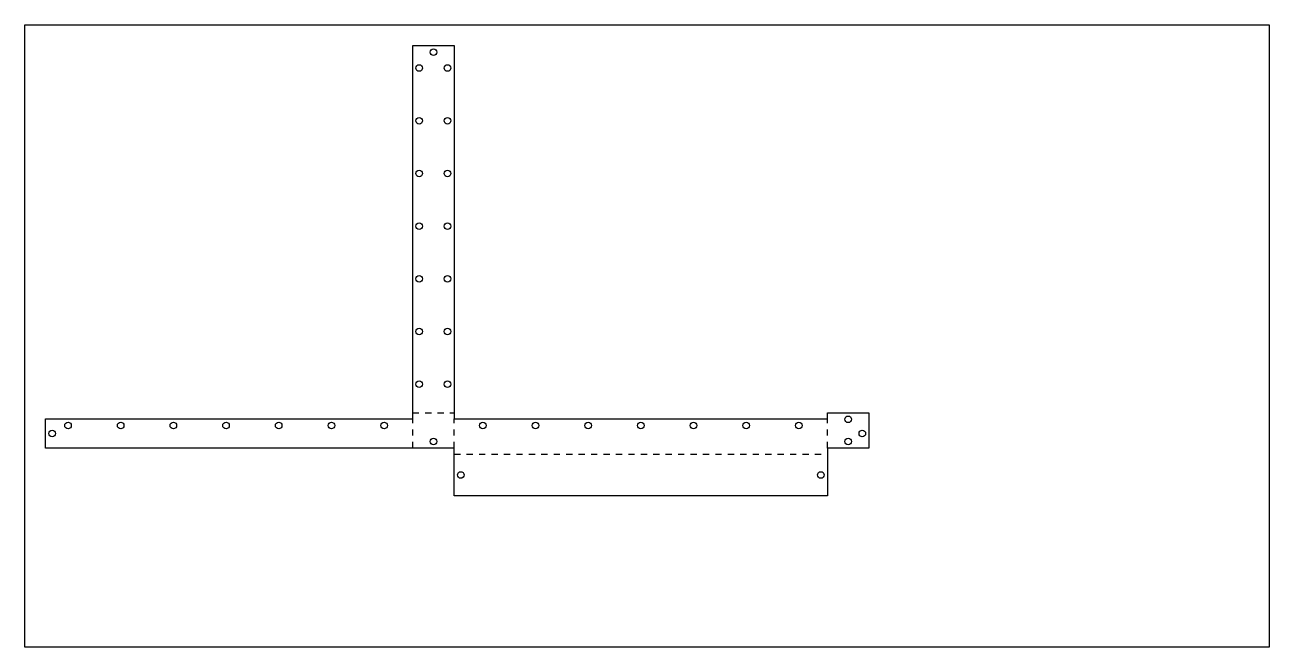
# Model space of a CAD drawing. Header units: metres. Extents: x 0 to 600, y -1550 to 300.
# Drawn here: x 0 to 600, y -1240 to -940 of the extents above; entities that cross this region are included whole.
import ezdxf

# ---------------------------------------------------------------- set-up
doc = ezdxf.new("R2010")
doc.units = ezdxf.units.M

msp = doc.modelspace()

# ---------------------------------------------------------------- linework, layer by layer
at = {"layer": '6'}
for p, q in [((187, -1130), (187, -950)), ((187, -950), (207, -950)), ((195.4125, -953.175), (195.533341, -952.56749)), ((195.533341, -953.78251), (195.4125, -953.175)), ((195.533341, -952.56749), (195.877468, -952.052468)), ((195.877468, -954.297532), (195.533341, -953.78251)), ((195.877468, -952.052468), (196.39249, -951.708341)), ((196.39249, -951.708341), (197, -951.5875)), ((197, -951.5875), (197.60751, -951.708341)), ((197.60751, -951.708341), (198.122532, -952.052468)), ((198.122532, -952.052468), (198.466659, -952.56749)), ((198.466659, -953.78251), (198.122532, -954.297532)), ((198.466659, -952.56749), (198.5875, -953.175)), ((198.5875, -953.175), (198.466659, -953.78251)), ((207, -950), (207, -1130)), ((188.708341, -960.19249), (189.052468, -959.677468)), ((189.052468, -959.677468), (189.56749, -959.333341)), ((189.56749, -959.333341), (190.175, -959.2125)), ((190.175, -959.2125), (190.78251, -959.333341)), ((190.78251, -959.333341), (191.297532, -959.677468)), ((191.297532, -959.677468), (191.641659, -960.19249)), ((196.39249, -954.641659), (195.877468, -954.297532)), ((197, -954.7625), (196.39249, -954.641659)), ((197.60751, -954.641659), (197, -954.7625)), ((198.122532, -954.297532), (197.60751, -954.641659)), ((202.358341, -960.19249), (202.702468, -959.677468)), ((202.702468, -959.677468), (203.21749, -959.333341)), ((203.21749, -959.333341), (203.825, -959.2125)), ((203.825, -959.2125), (204.43251, -959.333341)), ((204.43251, -959.333341), (204.947532, -959.677468)), ((204.947532, -959.677468), (205.291659, -960.19249)), ((188.5875, -960.8), (188.708341, -960.19249)), ((188.708341, -961.40751), (188.5875, -960.8)), ((189.052468, -961.922532), (188.708341, -961.40751)), ((189.56749, -962.266659), (189.052468, -961.922532)), ((190.175, -962.3875), (189.56749, -962.266659)), ((190.78251, -962.266659), (190.175, -962.3875)), ((191.297532, -961.922532), (190.78251, -962.266659)), ((191.641659, -961.40751), (191.297532, -961.922532)), ((191.641659, -960.19249), (191.7625, -960.8)), ((191.7625, -960.8), (191.641659, -961.40751)), ((202.2375, -960.8), (202.358341, -960.19249)), ((202.358341, -961.40751), (202.2375, -960.8)), ((202.702468, -961.922532), (202.358341, -961.40751)), ((203.21749, -962.266659), (202.702468, -961.922532)), ((203.825, -962.3875), (203.21749, -962.266659)), ((204.43251, -962.266659), (203.825, -962.3875)), ((204.947532, -961.922532), (204.43251, -962.266659)), ((205.291659, -961.40751), (204.947532, -961.922532)), ((205.291659, -960.19249), (205.4125, -960.8)), ((205.4125, -960.8), (205.291659, -961.40751)), ((188.5875, -986.2), (188.708341, -985.59249)), ((188.708341, -986.80751), (188.5875, -986.2)), ((188.708341, -985.59249), (189.052468, -985.077468)), ((189.052468, -987.322532), (188.708341, -986.80751)), ((189.052468, -985.077468), (189.56749, -984.733341)), ((189.56749, -987.666659), (189.052468, -987.322532)), ((189.56749, -984.733341), (190.175, -984.6125)), ((190.175, -987.7875), (189.56749, -987.666659)), ((190.175, -984.6125), (190.78251, -984.733341)), ((190.78251, -987.666659), (190.175, -987.7875)), ((190.78251, -984.733341), (191.297532, -985.077468)), ((191.297532, -987.322532), (190.78251, -987.666659)), ((191.297532, -985.077468), (191.641659, -985.59249)), ((191.641659, -986.80751), (191.297532, -987.322532)), ((191.641659, -985.59249), (191.7625, -986.2)), ((191.7625, -986.2), (191.641659, -986.80751)), ((202.2375, -986.2), (202.358341, -985.59249)), ((202.358341, -986.80751), (202.2375, -986.2)), ((202.358341, -985.59249), (202.702468, -985.077468)), ((202.702468, -987.322532), (202.358341, -986.80751)), ((202.702468, -985.077468), (203.21749, -984.733341)), ((203.21749, -987.666659), (202.702468, -987.322532)), ((203.21749, -984.733341), (203.825, -984.6125)), ((203.825, -987.7875), (203.21749, -987.666659)), ((203.825, -984.6125), (204.43251, -984.733341)), ((204.43251, -987.666659), (203.825, -987.7875)), ((204.43251, -984.733341), (204.947532, -985.077468)), ((204.947532, -987.322532), (204.43251, -987.666659)), ((204.947532, -985.077468), (205.291659, -985.59249)), ((205.291659, -986.80751), (204.947532, -987.322532)), ((205.291659, -985.59249), (205.4125, -986.2)), ((205.4125, -986.2), (205.291659, -986.80751)), ((188.5875, -1011.6), (188.708341, -1010.99249)), ((188.708341, -1012.20751), (188.5875, -1011.6)), ((188.708341, -1010.99249), (189.052468, -1010.477468)), ((189.052468, -1012.722532), (188.708341, -1012.20751)), ((189.052468, -1010.477468), (189.56749, -1010.133341)), ((189.56749, -1013.066659), (189.052468, -1012.722532)), ((189.56749, -1010.133341), (190.175, -1010.0125)), ((190.175, -1013.1875), (189.56749, -1013.066659)), ((190.175, -1010.0125), (190.78251, -1010.133341)), ((190.78251, -1013.066659), (190.175, -1013.1875)), ((190.78251, -1010.133341), (191.297532, -1010.477468)), ((191.297532, -1012.722532), (190.78251, -1013.066659)), ((191.297532, -1010.477468), (191.641659, -1010.99249)), ((191.641659, -1012.20751), (191.297532, -1012.722532)), ((191.641659, -1010.99249), (191.7625, -1011.6)), ((191.7625, -1011.6), (191.641659, -1012.20751)), ((202.2375, -1011.6), (202.358341, -1010.99249)), ((202.358341, -1012.20751), (202.2375, -1011.6)), ((202.358341, -1010.99249), (202.702468, -1010.477468)), ((202.702468, -1012.722532), (202.358341, -1012.20751)), ((202.702468, -1010.477468), (203.21749, -1010.133341)), ((203.21749, -1013.066659), (202.702468, -1012.722532)), ((203.21749, -1010.133341), (203.825, -1010.0125)), ((203.825, -1013.1875), (203.21749, -1013.066659)), ((203.825, -1010.0125), (204.43251, -1010.133341)), ((204.43251, -1013.066659), (203.825, -1013.1875)), ((204.43251, -1010.133341), (204.947532, -1010.477468)), ((204.947532, -1012.722532), (204.43251, -1013.066659)), ((204.947532, -1010.477468), (205.291659, -1010.99249)), ((205.291659, -1012.20751), (204.947532, -1012.722532)), ((205.291659, -1010.99249), (205.4125, -1011.6)), ((205.4125, -1011.6), (205.291659, -1012.20751)), ((188.5875, -1037), (188.708341, -1036.39249)), ((188.708341, -1037.60751), (188.5875, -1037)), ((188.708341, -1036.39249), (189.052468, -1035.877468)), ((189.052468, -1038.122532), (188.708341, -1037.60751)), ((189.052468, -1035.877468), (189.56749, -1035.533341)), ((189.56749, -1035.533341), (190.175, -1035.4125)), ((190.175, -1035.4125), (190.78251, -1035.533341)), ((190.78251, -1035.533341), (191.297532, -1035.877468)), ((191.297532, -1035.877468), (191.641659, -1036.39249)), ((191.641659, -1037.60751), (191.297532, -1038.122532)), ((191.641659, -1036.39249), (191.7625, -1037)), ((191.7625, -1037), (191.641659, -1037.60751)), ((202.2375, -1037), (202.358341, -1036.39249)), ((202.358341, -1037.60751), (202.2375, -1037)), ((202.358341, -1036.39249), (202.702468, -1035.877468)), ((202.702468, -1038.122532), (202.358341, -1037.60751)), ((202.702468, -1035.877468), (203.21749, -1035.533341)), ((203.21749, -1035.533341), (203.825, -1035.4125)), ((203.825, -1035.4125), (204.43251, -1035.533341)), ((204.43251, -1035.533341), (204.947532, -1035.877468)), ((204.947532, -1035.877468), (205.291659, -1036.39249)), ((205.291659, -1037.60751), (204.947532, -1038.122532)), ((205.291659, -1036.39249), (205.4125, -1037)), ((205.4125, -1037), (205.291659, -1037.60751)), ((189.56749, -1038.466659), (189.052468, -1038.122532)), ((190.175, -1038.5875), (189.56749, -1038.466659)), ((190.78251, -1038.466659), (190.175, -1038.5875)), ((191.297532, -1038.122532), (190.78251, -1038.466659)), ((203.21749, -1038.466659), (202.702468, -1038.122532)), ((203.825, -1038.5875), (203.21749, -1038.466659)), ((204.43251, -1038.466659), (203.825, -1038.5875)), ((204.947532, -1038.122532), (204.43251, -1038.466659)), ((188.5875, -1062.4), (188.708341, -1061.79249)), ((188.708341, -1061.79249), (189.052468, -1061.277468)), ((189.052468, -1061.277468), (189.56749, -1060.933341)), ((189.56749, -1060.933341), (190.175, -1060.8125)), ((190.175, -1060.8125), (190.78251, -1060.933341)), ((190.78251, -1060.933341), (191.297532, -1061.277468)), ((191.297532, -1061.277468), (191.641659, -1061.79249)), ((191.641659, -1061.79249), (191.7625, -1062.4)), ((202.2375, -1062.4), (202.358341, -1061.79249)), ((202.358341, -1061.79249), (202.702468, -1061.277468)), ((202.702468, -1061.277468), (203.21749, -1060.933341)), ((203.21749, -1060.933341), (203.825, -1060.8125)), ((203.825, -1060.8125), (204.43251, -1060.933341)), ((204.43251, -1060.933341), (204.947532, -1061.277468)), ((204.947532, -1061.277468), (205.291659, -1061.79249)), ((205.291659, -1061.79249), (205.4125, -1062.4)), ((188.708341, -1063.00751), (188.5875, -1062.4)), ((189.052468, -1063.522532), (188.708341, -1063.00751)), ((189.56749, -1063.866659), (189.052468, -1063.522532)), ((190.175, -1063.9875), (189.56749, -1063.866659)), ((190.78251, -1063.866659), (190.175, -1063.9875)), ((191.297532, -1063.522532), (190.78251, -1063.866659)), ((191.641659, -1063.00751), (191.297532, -1063.522532)), ((191.7625, -1062.4), (191.641659, -1063.00751)), ((202.358341, -1063.00751), (202.2375, -1062.4)), ((202.702468, -1063.522532), (202.358341, -1063.00751)), ((203.21749, -1063.866659), (202.702468, -1063.522532)), ((203.825, -1063.9875), (203.21749, -1063.866659)), ((204.43251, -1063.866659), (203.825, -1063.9875)), ((204.947532, -1063.522532), (204.43251, -1063.866659)), ((205.291659, -1063.00751), (204.947532, -1063.522532)), ((205.4125, -1062.4), (205.291659, -1063.00751)), ((188.5875, -1087.8), (188.708341, -1087.19249)), ((188.708341, -1088.40751), (188.5875, -1087.8)), ((188.708341, -1087.19249), (189.052468, -1086.677468)), ((189.052468, -1088.922532), (188.708341, -1088.40751)), ((189.052468, -1086.677468), (189.56749, -1086.333341)), ((189.56749, -1089.266659), (189.052468, -1088.922532)), ((189.56749, -1086.333341), (190.175, -1086.2125)), ((190.175, -1089.3875), (189.56749, -1089.266659)), ((190.175, -1086.2125), (190.78251, -1086.333341)), ((190.78251, -1089.266659), (190.175, -1089.3875)), ((190.78251, -1086.333341), (191.297532, -1086.677468)), ((191.297532, -1088.922532), (190.78251, -1089.266659)), ((191.297532, -1086.677468), (191.641659, -1087.19249)), ((191.641659, -1088.40751), (191.297532, -1088.922532)), ((191.641659, -1087.19249), (191.7625, -1087.8)), ((191.7625, -1087.8), (191.641659, -1088.40751)), ((202.2375, -1087.8), (202.358341, -1087.19249)), ((202.358341, -1088.40751), (202.2375, -1087.8)), ((202.358341, -1087.19249), (202.702468, -1086.677468)), ((202.702468, -1088.922532), (202.358341, -1088.40751)), ((202.702468, -1086.677468), (203.21749, -1086.333341)), ((203.21749, -1089.266659), (202.702468, -1088.922532)), ((203.21749, -1086.333341), (203.825, -1086.2125)), ((203.825, -1089.3875), (203.21749, -1089.266659)), ((203.825, -1086.2125), (204.43251, -1086.333341)), ((204.43251, -1089.266659), (203.825, -1089.3875)), ((204.43251, -1086.333341), (204.947532, -1086.677468)), ((204.947532, -1088.922532), (204.43251, -1089.266659)), ((204.947532, -1086.677468), (205.291659, -1087.19249)), ((205.291659, -1088.40751), (204.947532, -1088.922532)), ((205.291659, -1087.19249), (205.4125, -1087.8)), ((205.4125, -1087.8), (205.291659, -1088.40751)), ((188.5875, -1113.2), (188.708341, -1112.59249)), ((188.708341, -1113.80751), (188.5875, -1113.2)), ((188.708341, -1112.59249), (189.052468, -1112.077468)), ((189.052468, -1114.322532), (188.708341, -1113.80751)), ((189.052468, -1112.077468), (189.56749, -1111.733341)), ((189.56749, -1114.666659), (189.052468, -1114.322532)), ((189.56749, -1111.733341), (190.175, -1111.6125)), ((190.175, -1114.7875), (189.56749, -1114.666659)), ((190.175, -1111.6125), (190.78251, -1111.733341)), ((190.78251, -1114.666659), (190.175, -1114.7875)), ((190.78251, -1111.733341), (191.297532, -1112.077468)), ((191.297532, -1114.322532), (190.78251, -1114.666659)), ((191.297532, -1112.077468), (191.641659, -1112.59249)), ((191.641659, -1113.80751), (191.297532, -1114.322532)), ((191.641659, -1112.59249), (191.7625, -1113.2)), ((191.7625, -1113.2), (191.641659, -1113.80751)), ((202.2375, -1113.2), (202.358341, -1112.59249)), ((202.358341, -1113.80751), (202.2375, -1113.2)), ((202.358341, -1112.59249), (202.702468, -1112.077468)), ((202.702468, -1114.322532), (202.358341, -1113.80751)), ((202.702468, -1112.077468), (203.21749, -1111.733341)), ((203.21749, -1114.666659), (202.702468, -1114.322532)), ((203.21749, -1111.733341), (203.825, -1111.6125)), ((203.825, -1114.7875), (203.21749, -1114.666659)), ((203.825, -1111.6125), (204.43251, -1111.733341)), ((204.43251, -1114.666659), (203.825, -1114.7875)), ((204.43251, -1111.733341), (204.947532, -1112.077468)), ((204.947532, -1114.322532), (204.43251, -1114.666659)), ((204.947532, -1112.077468), (205.291659, -1112.59249)), ((205.291659, -1113.80751), (204.947532, -1114.322532)), ((205.291659, -1112.59249), (205.4125, -1113.2)), ((205.4125, -1113.2), (205.291659, -1113.80751)), ((387, -1130), (387, -1127)), ((387, -1127), (407, -1127)), ((407, -1127), (407, -1144)), ((10, -1144), (10, -1130)), ((10, -1130), (187, -1130)), ((19.2125, -1133.175), (19.333341, -1132.56749)), ((19.333341, -1133.78251), (19.2125, -1133.175)), ((19.333341, -1132.56749), (19.677468, -1132.052468)), ((19.677468, -1134.297532), (19.333341, -1133.78251)), ((19.677468, -1132.052468), (20.19249, -1131.708341)), ((20.19249, -1131.708341), (20.8, -1131.5875)), ((20.8, -1131.5875), (21.40751, -1131.708341)), ((21.40751, -1131.708341), (21.922532, -1132.052468)), ((21.922532, -1132.052468), (22.266659, -1132.56749)), ((22.266659, -1133.78251), (21.922532, -1134.297532)), ((22.266659, -1132.56749), (22.3875, -1133.175)), ((22.3875, -1133.175), (22.266659, -1133.78251)), ((44.6125, -1133.175), (44.733341, -1132.56749)), ((44.733341, -1133.78251), (44.6125, -1133.175)), ((44.733341, -1132.56749), (45.077468, -1132.052468)), ((45.077468, -1134.297532), (44.733341, -1133.78251)), ((45.077468, -1132.052468), (45.59249, -1131.708341)), ((45.59249, -1131.708341), (46.2, -1131.5875)), ((46.2, -1131.5875), (46.80751, -1131.708341)), ((46.80751, -1131.708341), (47.322532, -1132.052468)), ((47.322532, -1132.052468), (47.666659, -1132.56749)), ((47.666659, -1133.78251), (47.322532, -1134.297532)), ((47.666659, -1132.56749), (47.7875, -1133.175)), ((47.7875, -1133.175), (47.666659, -1133.78251)), ((70.0125, -1133.175), (70.133341, -1132.56749)), ((70.133341, -1133.78251), (70.0125, -1133.175)), ((70.133341, -1132.56749), (70.477468, -1132.052468)), ((70.477468, -1134.297532), (70.133341, -1133.78251)), ((70.477468, -1132.052468), (70.99249, -1131.708341)), ((70.99249, -1131.708341), (71.6, -1131.5875)), ((71.6, -1131.5875), (72.20751, -1131.708341)), ((72.20751, -1131.708341), (72.722532, -1132.052468)), ((72.722532, -1132.052468), (73.066659, -1132.56749)), ((73.066659, -1133.78251), (72.722532, -1134.297532)), ((73.066659, -1132.56749), (73.1875, -1133.175)), ((73.1875, -1133.175), (73.066659, -1133.78251)), ((95.4125, -1133.175), (95.533341, -1132.56749)), ((95.533341, -1133.78251), (95.4125, -1133.175)), ((95.533341, -1132.56749), (95.877468, -1132.052468)), ((95.877468, -1134.297532), (95.533341, -1133.78251)), ((95.877468, -1132.052468), (96.39249, -1131.708341)), ((96.39249, -1131.708341), (97, -1131.5875)), ((97, -1131.5875), (97.60751, -1131.708341)), ((97.60751, -1131.708341), (98.122532, -1132.052468)), ((98.122532, -1132.052468), (98.466659, -1132.56749)), ((98.466659, -1133.78251), (98.122532, -1134.297532)), ((98.466659, -1132.56749), (98.5875, -1133.175)), ((98.5875, -1133.175), (98.466659, -1133.78251)), ((120.8125, -1133.175), (120.933341, -1132.56749)), ((120.933341, -1133.78251), (120.8125, -1133.175)), ((120.933341, -1132.56749), (121.277468, -1132.052468)), ((121.277468, -1134.297532), (120.933341, -1133.78251)), ((121.277468, -1132.052468), (121.79249, -1131.708341)), ((121.79249, -1131.708341), (122.4, -1131.5875)), ((122.4, -1131.5875), (123.00751, -1131.708341)), ((123.00751, -1131.708341), (123.522532, -1132.052468)), ((123.522532, -1132.052468), (123.866659, -1132.56749)), ((123.866659, -1133.78251), (123.522532, -1134.297532)), ((123.866659, -1132.56749), (123.9875, -1133.175)), ((123.9875, -1133.175), (123.866659, -1133.78251)), ((146.2125, -1133.175), (146.333341, -1132.56749)), ((146.333341, -1133.78251), (146.2125, -1133.175)), ((146.333341, -1132.56749), (146.677468, -1132.052468)), ((146.677468, -1134.297532), (146.333341, -1133.78251)), ((146.677468, -1132.052468), (147.19249, -1131.708341)), ((147.19249, -1131.708341), (147.8, -1131.5875)), ((147.8, -1131.5875), (148.40751, -1131.708341)), ((148.40751, -1131.708341), (148.922532, -1132.052468)), ((148.922532, -1132.052468), (149.266659, -1132.56749)), ((149.266659, -1133.78251), (148.922532, -1134.297532)), ((149.266659, -1132.56749), (149.3875, -1133.175)), ((149.3875, -1133.175), (149.266659, -1133.78251)), ((171.6125, -1133.175), (171.733341, -1132.56749)), ((171.733341, -1133.78251), (171.6125, -1133.175)), ((171.733341, -1132.56749), (172.077468, -1132.052468)), ((172.077468, -1134.297532), (171.733341, -1133.78251)), ((172.077468, -1132.052468), (172.59249, -1131.708341)), ((172.59249, -1131.708341), (173.2, -1131.5875)), ((173.2, -1131.5875), (173.80751, -1131.708341)), ((173.80751, -1131.708341), (174.322532, -1132.052468)), ((174.322532, -1132.052468), (174.666659, -1132.56749)), ((174.666659, -1133.78251), (174.322532, -1134.297532)), ((174.666659, -1132.56749), (174.7875, -1133.175)), ((174.7875, -1133.175), (174.666659, -1133.78251)), ((207, -1130), (387, -1130)), ((219.2125, -1133.175), (219.333341, -1132.56749)), ((219.333341, -1133.78251), (219.2125, -1133.175)), ((219.333341, -1132.56749), (219.677468, -1132.052468)), ((219.677468, -1134.297532), (219.333341, -1133.78251)), ((219.677468, -1132.052468), (220.19249, -1131.708341)), ((220.19249, -1131.708341), (220.8, -1131.5875)), ((220.8, -1131.5875), (221.40751, -1131.708341)), ((221.40751, -1131.708341), (221.922532, -1132.052468)), ((221.922532, -1132.052468), (222.266659, -1132.56749)), ((222.266659, -1133.78251), (221.922532, -1134.297532)), ((222.266659, -1132.56749), (222.3875, -1133.175)), ((222.3875, -1133.175), (222.266659, -1133.78251)), ((244.6125, -1133.175), (244.733341, -1132.56749)), ((244.733341, -1133.78251), (244.6125, -1133.175)), ((244.733341, -1132.56749), (245.077468, -1132.052468)), ((245.077468, -1134.297532), (244.733341, -1133.78251)), ((245.077468, -1132.052468), (245.59249, -1131.708341)), ((245.59249, -1131.708341), (246.2, -1131.5875)), ((246.2, -1131.5875), (246.80751, -1131.708341)), ((246.80751, -1131.708341), (247.322532, -1132.052468)), ((247.322532, -1132.052468), (247.666659, -1132.56749)), ((247.666659, -1133.78251), (247.322532, -1134.297532)), ((247.666659, -1132.56749), (247.7875, -1133.175)), ((247.7875, -1133.175), (247.666659, -1133.78251)), ((270.0125, -1133.175), (270.133341, -1132.56749)), ((270.133341, -1133.78251), (270.0125, -1133.175)), ((270.133341, -1132.56749), (270.477468, -1132.052468)), ((270.477468, -1134.297532), (270.133341, -1133.78251)), ((270.477468, -1132.052468), (270.99249, -1131.708341)), ((270.99249, -1131.708341), (271.6, -1131.5875)), ((271.6, -1131.5875), (272.20751, -1131.708341)), ((272.20751, -1131.708341), (272.722532, -1132.052468)), ((272.722532, -1132.052468), (273.066659, -1132.56749)), ((273.066659, -1133.78251), (272.722532, -1134.297532)), ((273.066659, -1132.56749), (273.1875, -1133.175)), ((273.1875, -1133.175), (273.066659, -1133.78251)), ((295.4125, -1133.175), (295.533341, -1132.56749)), ((295.533341, -1133.78251), (295.4125, -1133.175)), ((295.533341, -1132.56749), (295.877468, -1132.052468)), ((295.877468, -1134.297532), (295.533341, -1133.78251)), ((295.877468, -1132.052468), (296.39249, -1131.708341)), ((296.39249, -1131.708341), (297, -1131.5875)), ((297, -1131.5875), (297.60751, -1131.708341)), ((297.60751, -1131.708341), (298.122532, -1132.052468)), ((298.122532, -1132.052468), (298.466659, -1132.56749)), ((298.466659, -1133.78251), (298.122532, -1134.297532)), ((298.466659, -1132.56749), (298.5875, -1133.175)), ((298.5875, -1133.175), (298.466659, -1133.78251)), ((320.8125, -1133.175), (320.933341, -1132.56749)), ((320.933341, -1133.78251), (320.8125, -1133.175)), ((320.933341, -1132.56749), (321.277468, -1132.052468)), ((321.277468, -1134.297532), (320.933341, -1133.78251)), ((321.277468, -1132.052468), (321.79249, -1131.708341)), ((321.79249, -1131.708341), (322.4, -1131.5875)), ((322.4, -1131.5875), (323.00751, -1131.708341)), ((323.00751, -1131.708341), (323.522532, -1132.052468)), ((323.522532, -1132.052468), (323.866659, -1132.56749)), ((323.866659, -1133.78251), (323.522532, -1134.297532)), ((323.866659, -1132.56749), (323.9875, -1133.175)), ((323.9875, -1133.175), (323.866659, -1133.78251)), ((346.2125, -1133.175), (346.333341, -1132.56749)), ((346.333341, -1133.78251), (346.2125, -1133.175)), ((346.333341, -1132.56749), (346.677468, -1132.052468)), ((346.677468, -1134.297532), (346.333341, -1133.78251)), ((346.677468, -1132.052468), (347.19249, -1131.708341)), ((347.19249, -1131.708341), (347.8, -1131.5875)), ((347.8, -1131.5875), (348.40751, -1131.708341)), ((348.40751, -1131.708341), (348.922532, -1132.052468)), ((348.922532, -1132.052468), (349.266659, -1132.56749)), ((349.266659, -1133.78251), (348.922532, -1134.297532)), ((349.266659, -1132.56749), (349.3875, -1133.175)), ((349.3875, -1133.175), (349.266659, -1133.78251)), ((371.6125, -1133.175), (371.733341, -1132.56749)), ((371.733341, -1133.78251), (371.6125, -1133.175)), ((371.733341, -1132.56749), (372.077468, -1132.052468)), ((372.077468, -1134.297532), (371.733341, -1133.78251)), ((372.077468, -1132.052468), (372.59249, -1131.708341)), ((372.59249, -1131.708341), (373.2, -1131.5875)), ((373.2, -1131.5875), (373.80751, -1131.708341)), ((373.80751, -1131.708341), (374.322532, -1132.052468)), ((374.322532, -1132.052468), (374.666659, -1132.56749)), ((374.666659, -1133.78251), (374.322532, -1134.297532)), ((374.666659, -1132.56749), (374.7875, -1133.175)), ((374.7875, -1133.175), (374.666659, -1133.78251)), ((395.4125, -1130.175), (395.533341, -1129.56749)), ((395.533341, -1130.78251), (395.4125, -1130.175)), ((395.533341, -1129.56749), (395.877468, -1129.052468)), ((395.877468, -1131.297532), (395.533341, -1130.78251)), ((395.877468, -1129.052468), (396.39249, -1128.708341)), ((396.39249, -1131.641659), (395.877468, -1131.297532)), ((396.39249, -1128.708341), (397, -1128.5875)), ((397, -1131.7625), (396.39249, -1131.641659)), ((397, -1128.5875), (397.60751, -1128.708341)), ((397.60751, -1131.641659), (397, -1131.7625)), ((397.60751, -1128.708341), (398.122532, -1129.052468)), ((398.122532, -1131.297532), (397.60751, -1131.641659)), ((398.122532, -1129.052468), (398.466659, -1129.56749)), ((398.466659, -1130.78251), (398.122532, -1131.297532)), ((398.466659, -1129.56749), (398.5875, -1130.175)), ((398.5875, -1130.175), (398.466659, -1130.78251)), ((11.5875, -1137), (11.708341, -1136.39249)), ((11.708341, -1137.60751), (11.5875, -1137)), ((11.708341, -1136.39249), (12.052468, -1135.877468)), ((12.052468, -1138.122532), (11.708341, -1137.60751)), ((12.052468, -1135.877468), (12.56749, -1135.533341)), ((12.56749, -1138.466659), (12.052468, -1138.122532)), ((12.56749, -1135.533341), (13.175, -1135.4125)), ((13.175, -1138.5875), (12.56749, -1138.466659)), ((13.175, -1135.4125), (13.78251, -1135.533341)), ((13.78251, -1138.466659), (13.175, -1138.5875)), ((13.78251, -1135.533341), (14.297532, -1135.877468)), ((14.297532, -1138.122532), (13.78251, -1138.466659)), ((14.297532, -1135.877468), (14.641659, -1136.39249)), ((14.641659, -1137.60751), (14.297532, -1138.122532)), ((14.641659, -1136.39249), (14.7625, -1137)), ((14.7625, -1137), (14.641659, -1137.60751)), ((20.19249, -1134.641659), (19.677468, -1134.297532)), ((20.8, -1134.7625), (20.19249, -1134.641659)), ((21.40751, -1134.641659), (20.8, -1134.7625)), ((21.922532, -1134.297532), (21.40751, -1134.641659)), ((45.59249, -1134.641659), (45.077468, -1134.297532)), ((46.2, -1134.7625), (45.59249, -1134.641659)), ((46.80751, -1134.641659), (46.2, -1134.7625)), ((47.322532, -1134.297532), (46.80751, -1134.641659)), ((70.99249, -1134.641659), (70.477468, -1134.297532)), ((71.6, -1134.7625), (70.99249, -1134.641659)), ((72.20751, -1134.641659), (71.6, -1134.7625)), ((72.722532, -1134.297532), (72.20751, -1134.641659)), ((96.39249, -1134.641659), (95.877468, -1134.297532)), ((97, -1134.7625), (96.39249, -1134.641659)), ((97.60751, -1134.641659), (97, -1134.7625)), ((98.122532, -1134.297532), (97.60751, -1134.641659)), ((121.79249, -1134.641659), (121.277468, -1134.297532)), ((122.4, -1134.7625), (121.79249, -1134.641659)), ((123.00751, -1134.641659), (122.4, -1134.7625)), ((123.522532, -1134.297532), (123.00751, -1134.641659)), ((147.19249, -1134.641659), (146.677468, -1134.297532)), ((147.8, -1134.7625), (147.19249, -1134.641659)), ((148.40751, -1134.641659), (147.8, -1134.7625)), ((148.922532, -1134.297532), (148.40751, -1134.641659)), ((172.59249, -1134.641659), (172.077468, -1134.297532)), ((173.2, -1134.7625), (172.59249, -1134.641659)), ((173.80751, -1134.641659), (173.2, -1134.7625)), ((174.322532, -1134.297532), (173.80751, -1134.641659)), ((195.533341, -1140.21749), (195.877468, -1139.702468)), ((195.877468, -1139.702468), (196.39249, -1139.358341)), ((196.39249, -1139.358341), (197, -1139.2375)), ((197, -1139.2375), (197.60751, -1139.358341)), ((197.60751, -1139.358341), (198.122532, -1139.702468)), ((198.122532, -1139.702468), (198.466659, -1140.21749)), ((220.19249, -1134.641659), (219.677468, -1134.297532)), ((220.8, -1134.7625), (220.19249, -1134.641659)), ((221.40751, -1134.641659), (220.8, -1134.7625)), ((221.922532, -1134.297532), (221.40751, -1134.641659)), ((245.59249, -1134.641659), (245.077468, -1134.297532)), ((246.2, -1134.7625), (245.59249, -1134.641659)), ((246.80751, -1134.641659), (246.2, -1134.7625)), ((247.322532, -1134.297532), (246.80751, -1134.641659)), ((270.99249, -1134.641659), (270.477468, -1134.297532)), ((271.6, -1134.7625), (270.99249, -1134.641659)), ((272.20751, -1134.641659), (271.6, -1134.7625)), ((272.722532, -1134.297532), (272.20751, -1134.641659)), ((296.39249, -1134.641659), (295.877468, -1134.297532)), ((297, -1134.7625), (296.39249, -1134.641659)), ((297.60751, -1134.641659), (297, -1134.7625)), ((298.122532, -1134.297532), (297.60751, -1134.641659)), ((321.79249, -1134.641659), (321.277468, -1134.297532)), ((322.4, -1134.7625), (321.79249, -1134.641659)), ((323.00751, -1134.641659), (322.4, -1134.7625)), ((323.522532, -1134.297532), (323.00751, -1134.641659)), ((347.19249, -1134.641659), (346.677468, -1134.297532)), ((347.8, -1134.7625), (347.19249, -1134.641659)), ((348.40751, -1134.641659), (347.8, -1134.7625)), ((348.922532, -1134.297532), (348.40751, -1134.641659)), ((372.59249, -1134.641659), (372.077468, -1134.297532)), ((373.2, -1134.7625), (372.59249, -1134.641659)), ((373.80751, -1134.641659), (373.2, -1134.7625)), ((374.322532, -1134.297532), (373.80751, -1134.641659)), ((395.533341, -1140.21749), (395.877468, -1139.702468)), ((395.877468, -1139.702468), (396.39249, -1139.358341)), ((396.39249, -1139.358341), (397, -1139.2375)), ((397, -1139.2375), (397.60751, -1139.358341)), ((397.60751, -1139.358341), (398.122532, -1139.702468)), ((398.122532, -1139.702468), (398.466659, -1140.21749)), ((402.2375, -1137), (402.358341, -1136.39249)), ((402.358341, -1137.60751), (402.2375, -1137)), ((402.358341, -1136.39249), (402.702468, -1135.877468)), ((402.702468, -1138.122532), (402.358341, -1137.60751)), ((402.702468, -1135.877468), (403.21749, -1135.533341)), ((403.21749, -1138.466659), (402.702468, -1138.122532)), ((403.21749, -1135.533341), (403.825, -1135.4125)), ((403.825, -1138.5875), (403.21749, -1138.466659)), ((403.825, -1135.4125), (404.43251, -1135.533341)), ((404.43251, -1138.466659), (403.825, -1138.5875)), ((404.43251, -1135.533341), (404.947532, -1135.877468)), ((404.947532, -1138.122532), (404.43251, -1138.466659)), ((404.947532, -1135.877468), (405.291659, -1136.39249)), ((405.291659, -1137.60751), (404.947532, -1138.122532)), ((405.291659, -1136.39249), (405.4125, -1137)), ((405.4125, -1137), (405.291659, -1137.60751)), ((207, -1144), (10, -1144)), ((195.4125, -1140.825), (195.533341, -1140.21749)), ((195.533341, -1141.43251), (195.4125, -1140.825)), ((195.877468, -1141.947532), (195.533341, -1141.43251)), ((196.39249, -1142.291659), (195.877468, -1141.947532)), ((197, -1142.4125), (196.39249, -1142.291659)), ((197.60751, -1142.291659), (197, -1142.4125)), ((198.122532, -1141.947532), (197.60751, -1142.291659)), ((198.466659, -1141.43251), (198.122532, -1141.947532)), ((198.466659, -1140.21749), (198.5875, -1140.825)), ((198.5875, -1140.825), (198.466659, -1141.43251)), ((207, -1167), (207, -1144)), ((407, -1144), (387, -1144)), ((387, -1144), (387, -1167)), ((395.4125, -1140.825), (395.533341, -1140.21749)), ((395.533341, -1141.43251), (395.4125, -1140.825)), ((395.877468, -1141.947532), (395.533341, -1141.43251)), ((396.39249, -1142.291659), (395.877468, -1141.947532)), ((397, -1142.4125), (396.39249, -1142.291659)), ((397.60751, -1142.291659), (397, -1142.4125)), ((398.122532, -1141.947532), (397.60751, -1142.291659)), ((398.466659, -1141.43251), (398.122532, -1141.947532)), ((398.466659, -1140.21749), (398.5875, -1140.825)), ((398.5875, -1140.825), (398.466659, -1141.43251)), ((208.5875, -1157), (208.708341, -1156.39249)), ((208.708341, -1157.60751), (208.5875, -1157)), ((208.708341, -1156.39249), (209.052468, -1155.877468)), ((209.052468, -1158.122532), (208.708341, -1157.60751)), ((209.052468, -1155.877468), (209.56749, -1155.533341)), ((209.56749, -1155.533341), (210.175, -1155.4125)), ((210.175, -1155.4125), (210.78251, -1155.533341)), ((210.78251, -1155.533341), (211.297532, -1155.877468)), ((211.297532, -1155.877468), (211.641659, -1156.39249)), ((211.641659, -1157.60751), (211.297532, -1158.122532)), ((211.641659, -1156.39249), (211.7625, -1157)), ((211.7625, -1157), (211.641659, -1157.60751)), ((382.2375, -1157), (382.358341, -1156.39249)), ((382.358341, -1157.60751), (382.2375, -1157)), ((382.358341, -1156.39249), (382.702468, -1155.877468)), ((382.702468, -1158.122532), (382.358341, -1157.60751)), ((382.702468, -1155.877468), (383.21749, -1155.533341)), ((383.21749, -1155.533341), (383.825, -1155.4125)), ((383.825, -1155.4125), (384.43251, -1155.533341)), ((384.43251, -1155.533341), (384.947532, -1155.877468)), ((384.947532, -1155.877468), (385.291659, -1156.39249)), ((385.291659, -1157.60751), (384.947532, -1158.122532)), ((385.291659, -1156.39249), (385.4125, -1157)), ((385.4125, -1157), (385.291659, -1157.60751)), ((209.56749, -1158.466659), (209.052468, -1158.122532)), ((210.175, -1158.5875), (209.56749, -1158.466659)), ((210.78251, -1158.466659), (210.175, -1158.5875)), ((211.297532, -1158.122532), (210.78251, -1158.466659)), ((383.21749, -1158.466659), (382.702468, -1158.122532)), ((383.825, -1158.5875), (383.21749, -1158.466659)), ((384.43251, -1158.466659), (383.825, -1158.5875)), ((384.947532, -1158.122532), (384.43251, -1158.466659)), ((387, -1167), (207, -1167))]:
    msp.add_line(p, q, dxfattribs=at)
at = {"layer": 'fold-line'}
for p, q in [((187, -1127), (190, -1127)), ((193, -1127), (196, -1127)), ((199, -1127), (202, -1127)), ((205, -1127), (207, -1127)), ((187, -1132), (187, -1130)), ((207, -1132), (207, -1130)), ((387, -1132), (387, -1130)), ((187, -1138), (187, -1135)), ((207, -1138), (207, -1135)), ((387, -1138), (387, -1135)), ((187, -1144), (187, -1141)), ((207, -1144), (207, -1141)), ((387, -1144), (387, -1141)), ((207, -1147), (210, -1147)), ((213, -1147), (216, -1147)), ((219, -1147), (222, -1147)), ((225, -1147), (228, -1147)), ((231, -1147), (234, -1147)), ((237, -1147), (240, -1147)), ((243, -1147), (246, -1147)), ((249, -1147), (252, -1147)), ((255, -1147), (258, -1147)), ((261, -1147), (264, -1147)), ((267, -1147), (270, -1147)), ((273, -1147), (276, -1147)), ((279, -1147), (282, -1147)), ((285, -1147), (288, -1147)), ((291, -1147), (294, -1147)), ((297, -1147), (300, -1147)), ((303, -1147), (306, -1147)), ((309, -1147), (312, -1147)), ((315, -1147), (318, -1147)), ((321, -1147), (324, -1147)), ((327, -1147), (330, -1147)), ((333, -1147), (336, -1147)), ((339, -1147), (342, -1147)), ((345, -1147), (348, -1147)), ((351, -1147), (354, -1147)), ((357, -1147), (360, -1147)), ((363, -1147), (366, -1147)), ((369, -1147), (372, -1147)), ((375, -1147), (378, -1147)), ((381, -1147), (384, -1147))]:
    msp.add_line(p, q, dxfattribs=at)
at = {"layer": 'sheet_boundary_5'}
for p, q in [((0, -940), (600, -940)), ((0, -1240), (0, -940)), ((600, -940), (600, -1240)), ((600, -1240), (0, -1240))]:
    msp.add_line(p, q, dxfattribs=at)

doc.saveas('drawing.dxf')
